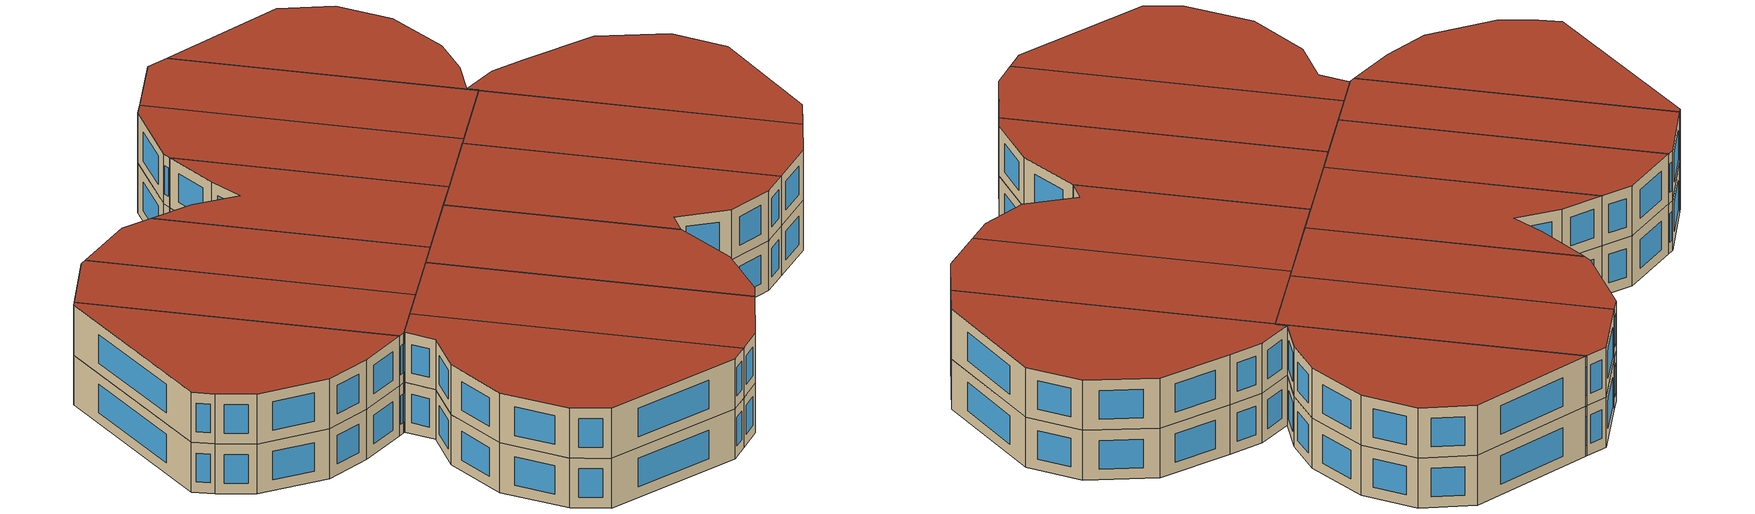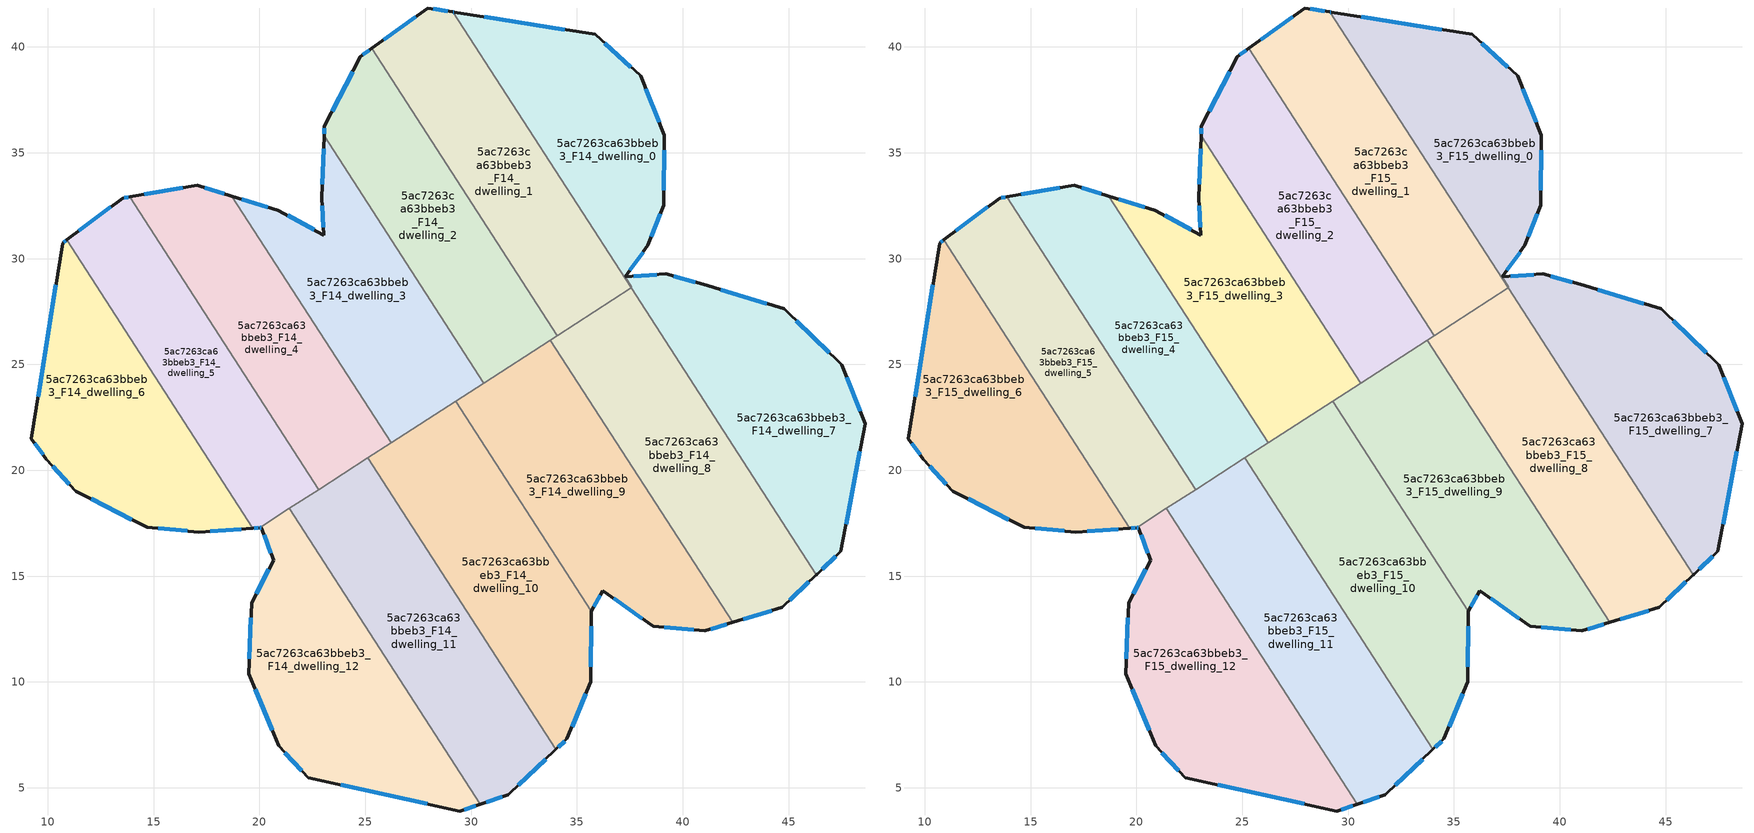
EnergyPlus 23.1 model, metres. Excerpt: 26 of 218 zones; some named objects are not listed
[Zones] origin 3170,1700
5ac7263ca63bbeb3_F14_dwelling_0
 floor to 5ac7263ca63bbeb3_F13_dwelling_0 (EU_floor_Construction): 38.01,38.63 39.13,35.83 39.09,32.52 38.35,30.62 37.27,29.14 37.59,28.64 37.55,28.61 29.14,41.65 29.2,41.64 35.85,40.59 z42
 wall outside (EU_wall_Construction): 37.27,29.14 38.35,30.62 39.09,32.52 39.13,35.83 38.01,38.63 35.85,40.59 29.2,41.64 29.14,41.65 z42:45
 wall to 5ac7263ca63bbeb3_F14_dwelling_1 (EU_wall_Construction): 29.14,41.65 37.55,28.61 z42:45
 wall to 5ac7263ca63bbeb3_F14_dwelling_7 (EU_wall_Construction): 37.55,28.61 37.59,28.64 37.27,29.14 z42:45
 window (EU_Window_Construction): 29.19,41.64 29.15,41.65 / 34.43,40.82 30.63,41.42 / 37.55,39.05 36.32,40.17 / 38.89,36.43 38.25,38.03 / 39.1,33.23 39.12,35.12 / 38.51,31.03 38.94,32.11 / 37.5,29.46 38.12,30.3 z42.64:44.36
5ac7263ca63bbeb3_F14_dwelling_1
 floor to 5ac7263ca63bbeb3_F13_dwelling_1 (EU_floor_Construction): 29.14,41.65 37.55,28.61 34.07,26.36 25.32,39.93 27.95,41.84 z42
 wall outside (EU_wall_Construction): 29.14,41.65 27.95,41.84 25.32,39.93 z42:45
 wall to 5ac7263ca63bbeb3_F14_dwelling_2 (EU_wall_Construction): 25.32,39.93 34.07,26.36 z42:45
 wall to 5ac7263ca63bbeb3_F14_dwelling_8 (EU_wall_Construction): 34.07,26.36 37.55,28.61 z42:45
 window (EU_Window_Construction): 27.39,41.43 25.88,40.34 / 28.88,41.69 28.21,41.8 z42.64:44.36
5ac7263ca63bbeb3_F14_dwelling_10
 floor to 5ac7263ca63bbeb3_F13_dwelling_10 (EU_floor_Construction): 29.27,23.27 35.68,13.34 35.65,10.01 34.53,7.31 34,6.81 25.11,20.58 z42
 wall outside (EU_wall_Construction): 34,6.81 34.53,7.31 35.65,10.01 35.68,13.34 z42:45
 wall to 5ac7263ca63bbeb3_F14_dwelling_9 (EU_wall_Construction): 35.68,13.34 29.27,23.27 z42:45
 wall to 5ac7263ca63bbeb3_F14_dwelling_11 (EU_wall_Construction): 25.11,20.58 34,6.81 z42:45
 wall to 5ac7263ca63bbeb3_F14_dwelling_3 (EU_wall_Construction): 29.27,23.27 26.22,21.3 z42:45
 wall to 5ac7263ca63bbeb3_F14_dwelling_4 (EU_wall_Construction): 26.22,21.3 25.11,20.58 z42:45
 window (EU_Window_Construction): 35.65,10.73 35.67,12.63 / 34.77,7.89 35.41,9.43 / 34.12,6.92 34.41,7.2 z42.64:44.36
5ac7263ca63bbeb3_F14_dwelling_11
 floor to 5ac7263ca63bbeb3_F13_dwelling_11 (EU_floor_Construction): 25.11,20.58 34,6.81 31.76,4.67 30.43,4.23 21.42,18.2 z42
 wall outside (EU_wall_Construction): 30.43,4.23 31.76,4.67 34,6.81 z42:45
 wall to 5ac7263ca63bbeb3_F14_dwelling_12 (EU_wall_Construction): 21.42,18.2 30.43,4.23 z42:45
 wall to 5ac7263ca63bbeb3_F14_dwelling_4 (EU_wall_Construction): 25.11,20.58 22.79,19.09 z42:45
 wall to 5ac7263ca63bbeb3_F14_dwelling_5 (EU_wall_Construction): 22.79,19.09 21.42,18.2 z42:45
 window (EU_Window_Construction): 32.24,5.13 33.52,6.35 / 30.72,4.32 31.47,4.58 z42.64:44.36
5ac7263ca63bbeb3_F14_dwelling_12
 floor to 5ac7263ca63bbeb3_F13_dwelling_12 (EU_floor_Construction): 21.42,18.2 30.43,4.23 29.47,3.9 22.3,5.48 20.9,6.99 19.49,10.38 19.62,13.74 20.66,15.76 20.09,17.29 20,17.29 z42
 wall outside (EU_wall_Construction): 20,17.29 20.09,17.29 20.66,15.76 19.62,13.74 19.49,10.38 20.9,6.99 22.3,5.48 29.47,3.9 30.43,4.23 z42:45
 wall to 5ac7263ca63bbeb3_F14_dwelling_5 (EU_wall_Construction): 21.42,18.2 20,17.29 z42:45
 window (EU_Window_Construction): 19.79,9.65 20.6,7.71 / 19.6,13.02 19.52,11.1 / 20.44,15.33 19.85,14.17 / 20.22,16.96 20.54,16.09 / 20.02,17.29 20.07,17.29 / 29.68,3.97 30.23,4.16 / 23.84,5.14 27.93,4.24 / 21.2,6.66 22,5.8 z42.64:44.36
5ac7263ca63bbeb3_F14_dwelling_2
 floor to 5ac7263ca63bbeb3_F13_dwelling_2 (EU_floor_Construction): 25.32,39.93 34.07,26.36 30.6,24.12 23.05,35.81 23.07,36.25 24.77,39.54 z42
 wall outside (EU_wall_Construction): 25.32,39.93 24.77,39.54 23.07,36.25 23.05,35.81 z42:45
 wall to 5ac7263ca63bbeb3_F14_dwelling_3 (EU_wall_Construction): 23.05,35.81 30.6,24.12 z42:45
 wall to 5ac7263ca63bbeb3_F14_dwelling_9 (EU_wall_Construction): 30.6,24.12 33.74,26.15 z42:45
 wall to 5ac7263ca63bbeb3_F14_dwelling_8 (EU_wall_Construction): 33.74,26.15 34.07,26.36 z42:45
 window (EU_Window_Construction): 24.4,38.83 23.43,36.95 / 25.2,39.85 24.88,39.62 / 23.07,36.15 23.06,35.91 z42.64:44.36
5ac7263ca63bbeb3_F14_dwelling_3
 floor to 5ac7263ca63bbeb3_F13_dwelling_3 (EU_floor_Construction): 23.05,35.81 30.6,24.12 26.22,21.3 18.69,32.96 20.86,32.29 23.05,31.1 22.94,32.88 z42
 wall outside (EU_wall_Construction): 23.05,35.81 22.94,32.88 23.05,31.1 20.86,32.29 18.69,32.96 z42:45
 wall to 5ac7263ca63bbeb3_F14_dwelling_4 (EU_wall_Construction): 18.69,32.96 26.22,21.3 z42:45
 wall to 5ac7263ca63bbeb3_F14_dwelling_9 (EU_wall_Construction): 29.27,23.27 30.6,24.12 z42:45
 window (EU_Window_Construction): 20.4,32.44 19.16,32.82 / 22.58,31.35 21.33,32.04 / 22.96,32.5 23.02,31.48 / 23.03,35.19 22.96,33.51 z42.64:44.36
5ac7263ca63bbeb3_F14_dwelling_4
 floor to 5ac7263ca63bbeb3_F13_dwelling_4 (EU_floor_Construction): 18.69,32.96 26.22,21.3 22.79,19.09 13.87,32.92 17.06,33.46 z42
 wall outside (EU_wall_Construction): 18.69,32.96 17.06,33.46 13.87,32.92 z42:45
 wall to 5ac7263ca63bbeb3_F14_dwelling_5 (EU_wall_Construction): 13.87,32.92 22.79,19.09 z42:45
 window (EU_Window_Construction): 16.37,33.34 14.55,33.03 / 18.34,33.06 17.41,33.35 z42.64:44.36
5ac7263ca63bbeb3_F14_dwelling_5
 floor to 5ac7263ca63bbeb3_F13_dwelling_5 (EU_floor_Construction): 13.87,32.92 22.79,19.09 20,17.29 19.69,17.26 10.9,30.89 13.54,32.86 z42
 wall outside (EU_wall_Construction): 19.69,17.26 20,17.29 / 13.87,32.92 13.54,32.86 10.9,30.89 z42:45
 wall to 5ac7263ca63bbeb3_F14_dwelling_6 (EU_wall_Construction): 10.9,30.89 19.69,17.26 z42:45
 window (EU_Window_Construction): 19.76,17.27 19.94,17.28 / 12.97,32.44 11.47,31.31 / 13.8,32.91 13.61,32.87 z42.64:44.36
5ac7263ca63bbeb3_F14_dwelling_6
 floor to 5ac7263ca63bbeb3_F13_dwelling_6 (EU_floor_Construction): 10.9,30.89 19.69,17.26 17.12,17.08 14.69,17.31 11.32,19.01 9.93,20.52 9.22,21.49 10.7,30.74 z42
 wall outside (EU_wall_Construction): 10.9,30.89 10.7,30.74 9.22,21.49 9.93,20.52 11.32,19.01 14.69,17.31 17.12,17.08 19.69,17.26 z42:45
 window (EU_Window_Construction): 9.37,21.28 9.78,20.72 / 10.38,28.75 9.54,23.47 / 10.86,30.85 10.74,30.77 / 17.67,17.12 19.14,17.23 / 15.21,17.26 16.6,17.13 / 12.04,18.65 13.97,17.67 / 10.23,20.19 11.02,19.33 z42.64:44.36
5ac7263ca63bbeb3_F14_dwelling_7
 floor to 5ac7263ca63bbeb3_F13_dwelling_7 (EU_floor_Construction): 44.78,27.63 47.5,24.98 48.61,22.19 47.47,16.17 46.34,15.09 46.3,15.06 37.55,28.61 37.59,28.64 37.27,29.14 39.19,29.28 40.97,28.79 z42
 wall outside (EU_wall_Construction): 46.3,15.06 46.34,15.09 47.47,16.17 48.61,22.19 47.5,24.98 44.78,27.63 40.97,28.79 39.19,29.28 37.27,29.14 z42:45
 wall to 5ac7263ca63bbeb3_F14_dwelling_8 (EU_wall_Construction): 37.55,28.61 46.3,15.06 z42:45
 window (EU_Window_Construction): 38.78,29.25 37.68,29.17 / 40.59,28.89 39.57,29.17 / 43.97,27.88 41.79,28.54 / 46.92,25.55 45.37,27.06 / 48.38,22.79 47.74,24.39 / 47.71,17.46 48.37,20.9 / 46.58,15.32 47.23,15.94 z42.64:44.36
5ac7263ca63bbeb3_F14_dwelling_8
 floor to 5ac7263ca63bbeb3_F13_dwelling_8 (EU_floor_Construction): 37.55,28.61 46.3,15.06 44.7,13.52 42.35,12.81 33.74,26.15 z42
 wall outside (EU_wall_Construction): 42.35,12.81 44.7,13.52 46.3,15.06 z42:45
 wall to 5ac7263ca63bbeb3_F14_dwelling_9 (EU_wall_Construction): 33.74,26.15 42.35,12.81 z42:45
 window (EU_Window_Construction): 45.04,13.85 45.96,14.73 / 42.85,12.96 44.19,13.37 z42.64:44.36
5ac7263ca63bbeb3_F14_dwelling_9
 floor to 5ac7263ca63bbeb3_F13_dwelling_9 (EU_floor_Construction): 33.74,26.15 42.35,12.81 41.04,12.42 38.6,12.64 36.22,14.3 35.68,13.34 29.27,23.27 z42
 wall outside (EU_wall_Construction): 35.68,13.34 36.22,14.3 38.6,12.64 41.04,12.42 42.35,12.81 z42:45
 window (EU_Window_Construction): 39.12,12.59 40.52,12.46 / 36.73,13.95 38.09,13 / 35.8,13.55 36.11,14.1 / 41.32,12.5 42.07,12.73 z42.64:44.36
5ac7263ca63bbeb3_F15_dwelling_0
 floor to 5ac7263ca63bbeb3_F14_dwelling_0 (EU_floor_Construction): 38.01,38.63 39.13,35.83 39.09,32.52 38.35,30.62 37.27,29.14 37.59,28.64 37.55,28.61 29.14,41.65 29.2,41.64 35.85,40.59 z45
 wall outside (EU_wall_Construction): 37.27,29.14 38.35,30.62 39.09,32.52 39.13,35.83 38.01,38.63 35.85,40.59 29.2,41.64 29.14,41.65 z45:48
 wall to 5ac7263ca63bbeb3_F15_dwelling_1 (EU_wall_Construction): 29.14,41.65 37.55,28.61 z45:48
 wall to 5ac7263ca63bbeb3_F15_dwelling_7 (EU_wall_Construction): 37.55,28.61 37.59,28.64 37.27,29.14 z45:48
 window (EU_Window_Construction): 29.19,41.64 29.15,41.65 / 34.43,40.82 30.63,41.42 / 37.55,39.05 36.32,40.17 / 38.89,36.43 38.25,38.03 / 39.1,33.23 39.12,35.12 / 38.51,31.03 38.94,32.11 / 37.5,29.46 38.12,30.3 z45.64:47.36
 roof outside (EU_roof_Construction): 37.59,28.64 37.27,29.14 38.35,30.62 39.09,32.52 39.13,35.83 38.01,38.63 35.85,40.59 29.2,41.64 29.14,41.65 37.55,28.61 z48
5ac7263ca63bbeb3_F15_dwelling_1
 floor to 5ac7263ca63bbeb3_F14_dwelling_1 (EU_floor_Construction): 29.14,41.65 37.55,28.61 34.07,26.36 25.32,39.93 27.95,41.84 z45
 wall outside (EU_wall_Construction): 29.14,41.65 27.95,41.84 25.32,39.93 z45:48
 wall to 5ac7263ca63bbeb3_F15_dwelling_2 (EU_wall_Construction): 25.32,39.93 34.07,26.36 z45:48
 wall to 5ac7263ca63bbeb3_F15_dwelling_8 (EU_wall_Construction): 34.07,26.36 37.55,28.61 z45:48
 window (EU_Window_Construction): 27.39,41.43 25.88,40.34 / 28.88,41.69 28.21,41.8 z45.64:47.36
 roof outside (EU_roof_Construction): 37.55,28.61 29.14,41.65 27.95,41.84 25.32,39.93 34.07,26.36 z48
5ac7263ca63bbeb3_F15_dwelling_10
 floor to 5ac7263ca63bbeb3_F14_dwelling_10 (EU_floor_Construction): 29.27,23.27 35.68,13.34 35.65,10.01 34.53,7.31 34,6.81 25.11,20.58 z45
 wall outside (EU_wall_Construction): 34,6.81 34.53,7.31 35.65,10.01 35.68,13.34 z45:48
 wall to 5ac7263ca63bbeb3_F15_dwelling_9 (EU_wall_Construction): 35.68,13.34 29.27,23.27 z45:48
 wall to 5ac7263ca63bbeb3_F15_dwelling_11 (EU_wall_Construction): 25.11,20.58 34,6.81 z45:48
 wall to 5ac7263ca63bbeb3_F15_dwelling_3 (EU_wall_Construction): 29.27,23.27 26.22,21.3 z45:48
 wall to 5ac7263ca63bbeb3_F15_dwelling_4 (EU_wall_Construction): 26.22,21.3 25.11,20.58 z45:48
 window (EU_Window_Construction): 35.65,10.73 35.67,12.63 / 34.77,7.89 35.41,9.43 / 34.12,6.92 34.41,7.2 z45.64:47.36
 roof outside (EU_roof_Construction): 34.53,7.31 35.65,10.01 35.68,13.34 29.27,23.27 25.11,20.58 34,6.81 z48
5ac7263ca63bbeb3_F15_dwelling_11
 floor to 5ac7263ca63bbeb3_F14_dwelling_11 (EU_floor_Construction): 25.11,20.58 34,6.81 31.76,4.67 30.43,4.23 21.42,18.2 z45
 wall outside (EU_wall_Construction): 30.43,4.23 31.76,4.67 34,6.81 z45:48
 wall to 5ac7263ca63bbeb3_F15_dwelling_12 (EU_wall_Construction): 21.42,18.2 30.43,4.23 z45:48
 wall to 5ac7263ca63bbeb3_F15_dwelling_4 (EU_wall_Construction): 25.11,20.58 22.79,19.09 z45:48
 wall to 5ac7263ca63bbeb3_F15_dwelling_5 (EU_wall_Construction): 22.79,19.09 21.42,18.2 z45:48
 window (EU_Window_Construction): 32.24,5.13 33.52,6.35 / 30.72,4.32 31.47,4.58 z45.64:47.36
 roof outside (EU_roof_Construction): 31.76,4.67 34,6.81 25.11,20.58 21.42,18.2 30.43,4.23 z48
5ac7263ca63bbeb3_F15_dwelling_12
 floor to 5ac7263ca63bbeb3_F14_dwelling_12 (EU_floor_Construction): 21.42,18.2 30.43,4.23 29.47,3.9 22.3,5.48 20.9,6.99 19.49,10.38 19.62,13.74 20.66,15.76 20.09,17.29 20,17.29 z45
 wall outside (EU_wall_Construction): 20,17.29 20.09,17.29 20.66,15.76 19.62,13.74 19.49,10.38 20.9,6.99 22.3,5.48 29.47,3.9 30.43,4.23 z45:48
 wall to 5ac7263ca63bbeb3_F15_dwelling_5 (EU_wall_Construction): 21.42,18.2 20,17.29 z45:48
 window (EU_Window_Construction): 19.79,9.65 20.6,7.71 / 19.6,13.02 19.52,11.1 / 20.44,15.33 19.85,14.17 / 20.22,16.96 20.54,16.09 / 20.02,17.29 20.07,17.29 / 29.68,3.97 30.23,4.16 / 23.84,5.14 27.93,4.24 / 21.2,6.66 22,5.8 z45.64:47.36
 roof outside (EU_roof_Construction): 30.43,4.23 21.42,18.2 20,17.29 20.09,17.29 20.66,15.76 19.62,13.74 19.49,10.38 20.9,6.99 22.3,5.48 29.47,3.9 z48
5ac7263ca63bbeb3_F15_dwelling_2
 floor to 5ac7263ca63bbeb3_F14_dwelling_2 (EU_floor_Construction): 25.32,39.93 34.07,26.36 30.6,24.12 23.05,35.81 23.07,36.25 24.77,39.54 z45
 wall outside (EU_wall_Construction): 25.32,39.93 24.77,39.54 23.07,36.25 23.05,35.81 z45:48
 wall to 5ac7263ca63bbeb3_F15_dwelling_3 (EU_wall_Construction): 23.05,35.81 30.6,24.12 z45:48
 wall to 5ac7263ca63bbeb3_F15_dwelling_9 (EU_wall_Construction): 30.6,24.12 33.74,26.15 z45:48
 wall to 5ac7263ca63bbeb3_F15_dwelling_8 (EU_wall_Construction): 33.74,26.15 34.07,26.36 z45:48
 window (EU_Window_Construction): 24.4,38.83 23.43,36.95 / 25.2,39.85 24.88,39.62 / 23.07,36.15 23.06,35.91 z45.64:47.36
 roof outside (EU_roof_Construction): 34.07,26.36 25.32,39.93 24.77,39.54 23.07,36.25 23.05,35.81 30.6,24.12 z48
5ac7263ca63bbeb3_F15_dwelling_3
 floor to 5ac7263ca63bbeb3_F14_dwelling_3 (EU_floor_Construction): 23.05,35.81 30.6,24.12 26.22,21.3 18.69,32.96 20.86,32.29 23.05,31.1 22.94,32.88 z45
 wall outside (EU_wall_Construction): 23.05,35.81 22.94,32.88 23.05,31.1 20.86,32.29 18.69,32.96 z45:48
 wall to 5ac7263ca63bbeb3_F15_dwelling_4 (EU_wall_Construction): 18.69,32.96 26.22,21.3 z45:48
 wall to 5ac7263ca63bbeb3_F15_dwelling_9 (EU_wall_Construction): 29.27,23.27 30.6,24.12 z45:48
 window (EU_Window_Construction): 20.4,32.44 19.16,32.82 / 22.58,31.35 21.33,32.04 / 22.96,32.5 23.02,31.48 / 23.03,35.19 22.96,33.51 z45.64:47.36
 roof outside (EU_roof_Construction): 30.6,24.12 23.05,35.81 22.94,32.88 23.05,31.1 20.86,32.29 18.69,32.96 26.22,21.3 z48
5ac7263ca63bbeb3_F15_dwelling_4
 floor to 5ac7263ca63bbeb3_F14_dwelling_4 (EU_floor_Construction): 18.69,32.96 26.22,21.3 22.79,19.09 13.87,32.92 17.06,33.46 z45
 wall outside (EU_wall_Construction): 18.69,32.96 17.06,33.46 13.87,32.92 z45:48
 wall to 5ac7263ca63bbeb3_F15_dwelling_5 (EU_wall_Construction): 13.87,32.92 22.79,19.09 z45:48
 window (EU_Window_Construction): 16.37,33.34 14.55,33.03 / 18.34,33.06 17.41,33.35 z45.64:47.36
 roof outside (EU_roof_Construction): 26.22,21.3 18.69,32.96 17.06,33.46 13.87,32.92 22.79,19.09 z48
5ac7263ca63bbeb3_F15_dwelling_5
 floor to 5ac7263ca63bbeb3_F14_dwelling_5 (EU_floor_Construction): 13.87,32.92 22.79,19.09 20,17.29 19.69,17.26 10.9,30.89 13.54,32.86 z45
 wall outside (EU_wall_Construction): 19.69,17.26 20,17.29 / 13.87,32.92 13.54,32.86 10.9,30.89 z45:48
 wall to 5ac7263ca63bbeb3_F15_dwelling_6 (EU_wall_Construction): 10.9,30.89 19.69,17.26 z45:48
 window (EU_Window_Construction): 19.76,17.27 19.94,17.28 / 12.97,32.44 11.47,31.31 / 13.8,32.91 13.61,32.87 z45.64:47.36
 roof outside (EU_roof_Construction): 22.79,19.09 13.87,32.92 13.54,32.86 10.9,30.89 19.69,17.26 20,17.29 z48
5ac7263ca63bbeb3_F15_dwelling_6
 floor to 5ac7263ca63bbeb3_F14_dwelling_6 (EU_floor_Construction): 10.9,30.89 19.69,17.26 17.12,17.08 14.69,17.31 11.32,19.01 9.93,20.52 9.22,21.49 10.7,30.74 z45
 wall outside (EU_wall_Construction): 10.9,30.89 10.7,30.74 9.22,21.49 9.93,20.52 11.32,19.01 14.69,17.31 17.12,17.08 19.69,17.26 z45:48
 window (EU_Window_Construction): 9.37,21.28 9.78,20.72 / 10.38,28.75 9.54,23.47 / 10.86,30.85 10.74,30.77 / 17.67,17.12 19.14,17.23 / 15.21,17.26 16.6,17.13 / 12.04,18.65 13.97,17.67 / 10.23,20.19 11.02,19.33 z45.64:47.36
 roof outside (EU_roof_Construction): 19.69,17.26 10.9,30.89 10.7,30.74 9.22,21.49 9.93,20.52 11.32,19.01 14.69,17.31 17.12,17.08 z48
5ac7263ca63bbeb3_F15_dwelling_7
 floor to 5ac7263ca63bbeb3_F14_dwelling_7 (EU_floor_Construction): 44.78,27.63 47.5,24.98 48.61,22.19 47.47,16.17 46.34,15.09 46.3,15.06 37.55,28.61 37.59,28.64 37.27,29.14 39.19,29.28 40.97,28.79 z45
 wall outside (EU_wall_Construction): 46.3,15.06 46.34,15.09 47.47,16.17 48.61,22.19 47.5,24.98 44.78,27.63 40.97,28.79 39.19,29.28 37.27,29.14 z45:48
 wall to 5ac7263ca63bbeb3_F15_dwelling_8 (EU_wall_Construction): 37.55,28.61 46.3,15.06 z45:48
 window (EU_Window_Construction): 38.78,29.25 37.68,29.17 / 40.59,28.89 39.57,29.17 / 43.97,27.88 41.79,28.54 / 46.92,25.55 45.37,27.06 / 48.38,22.79 47.74,24.39 / 47.71,17.46 48.37,20.9 / 46.58,15.32 47.23,15.94 z45.64:47.36
 roof outside (EU_roof_Construction): 47.47,16.17 48.61,22.19 47.5,24.98 44.78,27.63 40.97,28.79 39.19,29.28 37.27,29.14 37.59,28.64 37.55,28.61 46.3,15.06 46.34,15.09 z48
5ac7263ca63bbeb3_F15_dwelling_8
 floor to 5ac7263ca63bbeb3_F14_dwelling_8 (EU_floor_Construction): 37.55,28.61 46.3,15.06 44.7,13.52 42.35,12.81 33.74,26.15 z45
 wall outside (EU_wall_Construction): 42.35,12.81 44.7,13.52 46.3,15.06 z45:48
 wall to 5ac7263ca63bbeb3_F15_dwelling_9 (EU_wall_Construction): 33.74,26.15 42.35,12.81 z45:48
 window (EU_Window_Construction): 45.04,13.85 45.96,14.73 / 42.85,12.96 44.19,13.37 z45.64:47.36
 roof outside (EU_roof_Construction): 44.7,13.52 46.3,15.06 37.55,28.61 33.74,26.15 42.35,12.81 z48
5ac7263ca63bbeb3_F15_dwelling_9
 floor to 5ac7263ca63bbeb3_F14_dwelling_9 (EU_floor_Construction): 33.74,26.15 42.35,12.81 41.04,12.42 38.6,12.64 36.22,14.3 35.68,13.34 29.27,23.27 z45
 wall outside (EU_wall_Construction): 35.68,13.34 36.22,14.3 38.6,12.64 41.04,12.42 42.35,12.81 z45:48
 window (EU_Window_Construction): 39.12,12.59 40.52,12.46 / 36.73,13.95 38.09,13 / 35.8,13.55 36.11,14.1 / 41.32,12.5 42.07,12.73 z45.64:47.36
 roof outside (EU_roof_Construction): 42.35,12.81 33.74,26.15 29.27,23.27 35.68,13.34 36.22,14.3 38.6,12.64 41.04,12.42 z48
[Building]
EU S2 Campaign: North Axis=0; Terrain=City; Solar Distribution=FullExterior
[Site:Location]
Yerevan-Zvartnots.Intl.AP: Latitude=40.15; Longitude=44.383; Time Zone=4; Elevation=854
[SizingPeriod:WeatherFileDays]
AnnualSizingPeriod: Begin Month=1; Begin Day of Month=1; End Month=12; End Day of Month=31; Day of Week for Start Day=Monday; Use Weather File Daylight Saving Period=No; Use Weather File Rain and Snow Indicators=No
[MATERIAL]
EU_InternalMass_Material: Roughness=MediumRough; Thickness=0.1; Conductivity=1; Density=1800; Specific Heat=900; Thermal Absorptance=0.9; Solar Absorptance=0.7; Visible Absorptance=0.7
[MATERIAL:NOMASS] Roughness=MediumRough; Thermal Absorptance=0.9; Solar Absorptance=0.7; Visible Absorptance=0.7
Name | Thermal Resistance
EU_wall_NoMass | 1.05043
EU_roof_NoMass | 1.45357
EU_floor_NoMass | 0.478065
[WINDOWMATERIAL:SIMPLEGLAZINGSYSTEM]
EU_Window_SimpleGlazing: UFactor=2.5566; Solar Heat Gain Coefficient=0.75; Visible Transmittance=0.75
[CONSTRUCTION]
EU_wall_Construction: EU_wall_NoMass
EU_roof_Construction: EU_roof_NoMass
EU_floor_Construction: EU_floor_NoMass
EU_Window_Construction: EU_Window_SimpleGlazing
EU_InternalMass_Construction: EU_InternalMass_Material
[ZONE] Type=1; Multiplier=1; Ceiling Height=autocalculate; Floor Area=autocalculate; Part of Total Floor Area=Yes
Name | Volume
5ac7263ca63bbeb3_F14_dwelling_0; 5ac7263ca63bbeb3_F15_dwelling_0 | 176.473
5ac7263ca63bbeb3_F14_dwelling_1; 5ac7263ca63bbeb3_F15_dwelling_1 | 200.988
5ac7263ca63bbeb3_F14_dwelling_10; 5ac7263ca63bbeb3_F15_dwelling_10 | 218.811
5ac7263ca63bbeb3_F14_dwelling_11; 5ac7263ca63bbeb3_F15_dwelling_11 | 220.747
5ac7263ca63bbeb3_F14_dwelling_12; 5ac7263ca63bbeb3_F15_dwelling_12 | 220.742
5ac7263ca63bbeb3_F14_dwelling_2; 5ac7263ca63bbeb3_F15_dwelling_2 | 189.417
5ac7263ca63bbeb3_F14_dwelling_3; 5ac7263ca63bbeb3_F15_dwelling_3 | 189.043
5ac7263ca63bbeb3_F14_dwelling_4; 5ac7263ca63bbeb3_F15_dwelling_4 | 189.212
5ac7263ca63bbeb3_F14_dwelling_5; 5ac7263ca63bbeb3_F15_dwelling_5 | 177.656
5ac7263ca63bbeb3_F14_dwelling_6; 5ac7263ca63bbeb3_F15_dwelling_6 | 200.785
5ac7263ca63bbeb3_F14_dwelling_7; 5ac7263ca63bbeb3_F15_dwelling_7 | 221.004
5ac7263ca63bbeb3_F14_dwelling_8; 5ac7263ca63bbeb3_F15_dwelling_8 | 221.456
5ac7263ca63bbeb3_F14_dwelling_9; 5ac7263ca63bbeb3_F15_dwelling_9 | 222.734
[INTERNALMASS] Construction=EU_InternalMass_Construction
Name | Zone or ZoneList | Surface Area
5ac7263ca63bbeb3_F14_dwelling_0_EU_InternalMass | 5ac7263ca63bbeb3_F14_dwelling_0 | 58.8225
5ac7263ca63bbeb3_F14_dwelling_1_EU_InternalMass | 5ac7263ca63bbeb3_F14_dwelling_1 | 66.9984
5ac7263ca63bbeb3_F14_dwelling_2_EU_InternalMass | 5ac7263ca63bbeb3_F14_dwelling_2 | 63.1412
5ac7263ca63bbeb3_F14_dwelling_3_EU_InternalMass | 5ac7263ca63bbeb3_F14_dwelling_3 | 63.0129
5ac7263ca63bbeb3_F14_dwelling_4_EU_InternalMass | 5ac7263ca63bbeb3_F14_dwelling_4 | 63.0705
5ac7263ca63bbeb3_F14_dwelling_5_EU_InternalMass | 5ac7263ca63bbeb3_F14_dwelling_5 | 59.2187
5ac7263ca63bbeb3_F14_dwelling_6_EU_InternalMass | 5ac7263ca63bbeb3_F14_dwelling_6 | 66.9283
5ac7263ca63bbeb3_F14_dwelling_7_EU_InternalMass | 5ac7263ca63bbeb3_F14_dwelling_7 | 73.6682
5ac7263ca63bbeb3_F14_dwelling_8_EU_InternalMass | 5ac7263ca63bbeb3_F14_dwelling_8 | 73.8186
5ac7263ca63bbeb3_F14_dwelling_9_EU_InternalMass | 5ac7263ca63bbeb3_F14_dwelling_9 | 74.2447
5ac7263ca63bbeb3_F14_dwelling_10_EU_InternalMass | 5ac7263ca63bbeb3_F14_dwelling_10 | 72.9371
5ac7263ca63bbeb3_F14_dwelling_11_EU_InternalMass | 5ac7263ca63bbeb3_F14_dwelling_11 | 73.5824
5ac7263ca63bbeb3_F14_dwelling_12_EU_InternalMass | 5ac7263ca63bbeb3_F14_dwelling_12 | 73.5806
5ac7263ca63bbeb3_F15_dwelling_0_EU_InternalMass | 5ac7263ca63bbeb3_F15_dwelling_0 | 58.8225
5ac7263ca63bbeb3_F15_dwelling_1_EU_InternalMass | 5ac7263ca63bbeb3_F15_dwelling_1 | 66.9984
5ac7263ca63bbeb3_F15_dwelling_2_EU_InternalMass | 5ac7263ca63bbeb3_F15_dwelling_2 | 63.1412
5ac7263ca63bbeb3_F15_dwelling_3_EU_InternalMass | 5ac7263ca63bbeb3_F15_dwelling_3 | 63.0129
5ac7263ca63bbeb3_F15_dwelling_4_EU_InternalMass | 5ac7263ca63bbeb3_F15_dwelling_4 | 63.0705
5ac7263ca63bbeb3_F15_dwelling_5_EU_InternalMass | 5ac7263ca63bbeb3_F15_dwelling_5 | 59.2187
5ac7263ca63bbeb3_F15_dwelling_6_EU_InternalMass | 5ac7263ca63bbeb3_F15_dwelling_6 | 66.9283
5ac7263ca63bbeb3_F15_dwelling_7_EU_InternalMass | 5ac7263ca63bbeb3_F15_dwelling_7 | 73.6682
5ac7263ca63bbeb3_F15_dwelling_8_EU_InternalMass | 5ac7263ca63bbeb3_F15_dwelling_8 | 73.8186
5ac7263ca63bbeb3_F15_dwelling_9_EU_InternalMass | 5ac7263ca63bbeb3_F15_dwelling_9 | 74.2447
5ac7263ca63bbeb3_F15_dwelling_10_EU_InternalMass | 5ac7263ca63bbeb3_F15_dwelling_10 | 72.9371
5ac7263ca63bbeb3_F15_dwelling_11_EU_InternalMass | 5ac7263ca63bbeb3_F15_dwelling_11 | 73.5824
5ac7263ca63bbeb3_F15_dwelling_12_EU_InternalMass | 5ac7263ca63bbeb3_F15_dwelling_12 | 73.5806
[OTHEREQUIPMENT] Fuel Type=Electricity; Design Level Calculation Method=Watts/Area; Power per Zone Floor Area=1; Fraction Latent=0; Fraction Radiant=0; Fraction Lost=0; Carbon Dioxide Generation Rate=0; EndUse Subcategory=EU_Step8_InternalGains
Name | Zone or ZoneList or Space or SpaceList | Schedule
EU_Step8_InternalGain_5ac7263ca63bbeb3_F14_dwelling_0_f000 | 5ac7263ca63bbeb3_F14_dwelling_0 | EU_Step8_GainSchedule_5ac7263ca63bbeb3_F14_dwelling_0_f000
EU_Step8_InternalGain_5ac7263ca63bbeb3_F14_dwelling_1_f000 | 5ac7263ca63bbeb3_F14_dwelling_1 | EU_Step8_GainSchedule_5ac7263ca63bbeb3_F14_dwelling_1_f000
EU_Step8_InternalGain_5ac7263ca63bbeb3_F14_dwelling_2_f000 | 5ac7263ca63bbeb3_F14_dwelling_2 | EU_Step8_GainSchedule_5ac7263ca63bbeb3_F14_dwelling_2_f000
EU_Step8_InternalGain_5ac7263ca63bbeb3_F14_dwelling_3_f000 | 5ac7263ca63bbeb3_F14_dwelling_3 | EU_Step8_GainSchedule_5ac7263ca63bbeb3_F14_dwelling_3_f000
EU_Step8_InternalGain_5ac7263ca63bbeb3_F14_dwelling_4_f000 | 5ac7263ca63bbeb3_F14_dwelling_4 | EU_Step8_GainSchedule_5ac7263ca63bbeb3_F14_dwelling_4_f000
EU_Step8_InternalGain_5ac7263ca63bbeb3_F14_dwelling_5_f000 | 5ac7263ca63bbeb3_F14_dwelling_5 | EU_Step8_GainSchedule_5ac7263ca63bbeb3_F14_dwelling_5_f000
EU_Step8_InternalGain_5ac7263ca63bbeb3_F14_dwelling_6_f000 | 5ac7263ca63bbeb3_F14_dwelling_6 | EU_Step8_GainSchedule_5ac7263ca63bbeb3_F14_dwelling_6_f000
EU_Step8_InternalGain_5ac7263ca63bbeb3_F14_dwelling_7_f000 | 5ac7263ca63bbeb3_F14_dwelling_7 | EU_Step8_GainSchedule_5ac7263ca63bbeb3_F14_dwelling_7_f000
EU_Step8_InternalGain_5ac7263ca63bbeb3_F14_dwelling_8_f000 | 5ac7263ca63bbeb3_F14_dwelling_8 | EU_Step8_GainSchedule_5ac7263ca63bbeb3_F14_dwelling_8_f000
EU_Step8_InternalGain_5ac7263ca63bbeb3_F14_dwelling_9_f000 | 5ac7263ca63bbeb3_F14_dwelling_9 | EU_Step8_GainSchedule_5ac7263ca63bbeb3_F14_dwelling_9_f000
EU_Step8_InternalGain_5ac7263ca63bbeb3_F14_dwelling_10_f000 | 5ac7263ca63bbeb3_F14_dwelling_10 | EU_Step8_GainSchedule_5ac7263ca63bbeb3_F14_dwelling_10_f000
EU_Step8_InternalGain_5ac7263ca63bbeb3_F14_dwelling_11_f000 | 5ac7263ca63bbeb3_F14_dwelling_11 | EU_Step8_GainSchedule_5ac7263ca63bbeb3_F14_dwelling_11_f000
EU_Step8_InternalGain_5ac7263ca63bbeb3_F14_dwelling_12_f000 | 5ac7263ca63bbeb3_F14_dwelling_12 | EU_Step8_GainSchedule_5ac7263ca63bbeb3_F14_dwelling_12_f000
EU_Step8_InternalGain_5ac7263ca63bbeb3_F15_dwelling_0_f000 | 5ac7263ca63bbeb3_F15_dwelling_0 | EU_Step8_GainSchedule_5ac7263ca63bbeb3_F15_dwelling_0_f000
EU_Step8_InternalGain_5ac7263ca63bbeb3_F15_dwelling_1_f000 | 5ac7263ca63bbeb3_F15_dwelling_1 | EU_Step8_GainSchedule_5ac7263ca63bbeb3_F15_dwelling_1_f000
EU_Step8_InternalGain_5ac7263ca63bbeb3_F15_dwelling_2_f000 | 5ac7263ca63bbeb3_F15_dwelling_2 | EU_Step8_GainSchedule_5ac7263ca63bbeb3_F15_dwelling_2_f000
EU_Step8_InternalGain_5ac7263ca63bbeb3_F15_dwelling_3_f000 | 5ac7263ca63bbeb3_F15_dwelling_3 | EU_Step8_GainSchedule_5ac7263ca63bbeb3_F15_dwelling_3_f000
EU_Step8_InternalGain_5ac7263ca63bbeb3_F15_dwelling_4_f000 | 5ac7263ca63bbeb3_F15_dwelling_4 | EU_Step8_GainSchedule_5ac7263ca63bbeb3_F15_dwelling_4_f000
EU_Step8_InternalGain_5ac7263ca63bbeb3_F15_dwelling_5_f000 | 5ac7263ca63bbeb3_F15_dwelling_5 | EU_Step8_GainSchedule_5ac7263ca63bbeb3_F15_dwelling_5_f000
EU_Step8_InternalGain_5ac7263ca63bbeb3_F15_dwelling_6_f000 | 5ac7263ca63bbeb3_F15_dwelling_6 | EU_Step8_GainSchedule_5ac7263ca63bbeb3_F15_dwelling_6_f000
EU_Step8_InternalGain_5ac7263ca63bbeb3_F15_dwelling_7_f000 | 5ac7263ca63bbeb3_F15_dwelling_7 | EU_Step8_GainSchedule_5ac7263ca63bbeb3_F15_dwelling_7_f000
EU_Step8_InternalGain_5ac7263ca63bbeb3_F15_dwelling_8_f000 | 5ac7263ca63bbeb3_F15_dwelling_8 | EU_Step8_GainSchedule_5ac7263ca63bbeb3_F15_dwelling_8_f000
EU_Step8_InternalGain_5ac7263ca63bbeb3_F15_dwelling_9_f000 | 5ac7263ca63bbeb3_F15_dwelling_9 | EU_Step8_GainSchedule_5ac7263ca63bbeb3_F15_dwelling_9_f000
EU_Step8_InternalGain_5ac7263ca63bbeb3_F15_dwelling_10_f000 | 5ac7263ca63bbeb3_F15_dwelling_10 | EU_Step8_GainSchedule_5ac7263ca63bbeb3_F15_dwelling_10_f000
EU_Step8_InternalGain_5ac7263ca63bbeb3_F15_dwelling_11_f000 | 5ac7263ca63bbeb3_F15_dwelling_11 | EU_Step8_GainSchedule_5ac7263ca63bbeb3_F15_dwelling_11_f000
EU_Step8_InternalGain_5ac7263ca63bbeb3_F15_dwelling_12_f000 | 5ac7263ca63bbeb3_F15_dwelling_12 | EU_Step8_GainSchedule_5ac7263ca63bbeb3_F15_dwelling_12_f000
[ZONEVENTILATION:DESIGNFLOWRATE] Schedule=EU_AlwaysOn; Design Flow Rate Calculation Method=AirChanges/Hour; Air Changes per Hour=0.557805; Ventilation Type=Natural; Fan Pressure Rise=0; Fan Total Efficiency=1; Constant Term Coefficient=1; Temperature Term Coefficient=0; Velocity Term Coefficient=0; Velocity Squared Term Coefficient=0; Minimum Indoor Temperature=-100; Maximum Indoor Temperature=100; Delta Temperature=-100; Minimum Outdoor Temperature=-100; Maximum Outdoor Temperature=100; Maximum Wind Speed=40
Name | Zone or ZoneList or Space or SpaceList
EU_ConstantAir_5ac7263ca63bbeb3_F14_dwelling_0 | 5ac7263ca63bbeb3_F14_dwelling_0
EU_ConstantAir_5ac7263ca63bbeb3_F14_dwelling_1 | 5ac7263ca63bbeb3_F14_dwelling_1
EU_ConstantAir_5ac7263ca63bbeb3_F14_dwelling_2 | 5ac7263ca63bbeb3_F14_dwelling_2
EU_ConstantAir_5ac7263ca63bbeb3_F14_dwelling_3 | 5ac7263ca63bbeb3_F14_dwelling_3
EU_ConstantAir_5ac7263ca63bbeb3_F14_dwelling_4 | 5ac7263ca63bbeb3_F14_dwelling_4
EU_ConstantAir_5ac7263ca63bbeb3_F14_dwelling_5 | 5ac7263ca63bbeb3_F14_dwelling_5
EU_ConstantAir_5ac7263ca63bbeb3_F14_dwelling_6 | 5ac7263ca63bbeb3_F14_dwelling_6
EU_ConstantAir_5ac7263ca63bbeb3_F14_dwelling_7 | 5ac7263ca63bbeb3_F14_dwelling_7
EU_ConstantAir_5ac7263ca63bbeb3_F14_dwelling_8 | 5ac7263ca63bbeb3_F14_dwelling_8
EU_ConstantAir_5ac7263ca63bbeb3_F14_dwelling_9 | 5ac7263ca63bbeb3_F14_dwelling_9
EU_ConstantAir_5ac7263ca63bbeb3_F14_dwelling_10 | 5ac7263ca63bbeb3_F14_dwelling_10
EU_ConstantAir_5ac7263ca63bbeb3_F14_dwelling_11 | 5ac7263ca63bbeb3_F14_dwelling_11
EU_ConstantAir_5ac7263ca63bbeb3_F14_dwelling_12 | 5ac7263ca63bbeb3_F14_dwelling_12
EU_ConstantAir_5ac7263ca63bbeb3_F15_dwelling_0 | 5ac7263ca63bbeb3_F15_dwelling_0
EU_ConstantAir_5ac7263ca63bbeb3_F15_dwelling_1 | 5ac7263ca63bbeb3_F15_dwelling_1
EU_ConstantAir_5ac7263ca63bbeb3_F15_dwelling_2 | 5ac7263ca63bbeb3_F15_dwelling_2
EU_ConstantAir_5ac7263ca63bbeb3_F15_dwelling_3 | 5ac7263ca63bbeb3_F15_dwelling_3
EU_ConstantAir_5ac7263ca63bbeb3_F15_dwelling_4 | 5ac7263ca63bbeb3_F15_dwelling_4
EU_ConstantAir_5ac7263ca63bbeb3_F15_dwelling_5 | 5ac7263ca63bbeb3_F15_dwelling_5
EU_ConstantAir_5ac7263ca63bbeb3_F15_dwelling_6 | 5ac7263ca63bbeb3_F15_dwelling_6
EU_ConstantAir_5ac7263ca63bbeb3_F15_dwelling_7 | 5ac7263ca63bbeb3_F15_dwelling_7
EU_ConstantAir_5ac7263ca63bbeb3_F15_dwelling_8 | 5ac7263ca63bbeb3_F15_dwelling_8
EU_ConstantAir_5ac7263ca63bbeb3_F15_dwelling_9 | 5ac7263ca63bbeb3_F15_dwelling_9
EU_ConstantAir_5ac7263ca63bbeb3_F15_dwelling_10 | 5ac7263ca63bbeb3_F15_dwelling_10
EU_ConstantAir_5ac7263ca63bbeb3_F15_dwelling_11 | 5ac7263ca63bbeb3_F15_dwelling_11
EU_ConstantAir_5ac7263ca63bbeb3_F15_dwelling_12 | 5ac7263ca63bbeb3_F15_dwelling_12
[HVACTEMPLATE:ZONE:IDEALLOADSAIRSYSTEM] System Availability Schedule=EU_AlwaysOn; Maximum Heating Supply Air Temperature=50; Minimum Cooling Supply Air Temperature=13; Maximum Heating Supply Air Humidity Ratio=0.0156; Minimum Cooling Supply Air Humidity Ratio=0.0077; Heating Limit=NoLimit; Cooling Limit=NoLimit; Heating Availability Schedule=EU_AlwaysOn; Cooling Availability Schedule=EU_CoolingOff; Dehumidification Control Type=ConstantSensibleHeatRatio; Cooling Sensible Heat Ratio=0.7; Dehumidification Setpoint=60; Humidification Control Type=None; Humidification Setpoint=30; Outdoor Air Method=None; Outdoor Air Flow Rate per Person=0.00944; Outdoor Air Flow Rate per Zone Floor Area=0; Outdoor Air Flow Rate per Zone=0; Demand Controlled Ventilation Type=None; Outdoor Air Economizer Type=NoEconomizer; Heat Recovery Type=None; Sensible Heat Recovery Effectiveness=0.7; Latent Heat Recovery Effectiveness=0.65
Name | Template Thermostat
5ac7263ca63bbeb3_F14_dwelling_0 | EU_HeatOnly_5ac7263ca63bbeb3_F14_dwelling_0
5ac7263ca63bbeb3_F14_dwelling_1 | EU_HeatOnly_5ac7263ca63bbeb3_F14_dwelling_1
5ac7263ca63bbeb3_F14_dwelling_2 | EU_HeatOnly_5ac7263ca63bbeb3_F14_dwelling_2
5ac7263ca63bbeb3_F14_dwelling_3 | EU_HeatOnly_5ac7263ca63bbeb3_F14_dwelling_3
5ac7263ca63bbeb3_F14_dwelling_4 | EU_HeatOnly_5ac7263ca63bbeb3_F14_dwelling_4
5ac7263ca63bbeb3_F14_dwelling_5 | EU_HeatOnly_5ac7263ca63bbeb3_F14_dwelling_5
5ac7263ca63bbeb3_F14_dwelling_6 | EU_HeatOnly_5ac7263ca63bbeb3_F14_dwelling_6
5ac7263ca63bbeb3_F14_dwelling_7 | EU_HeatOnly_5ac7263ca63bbeb3_F14_dwelling_7
5ac7263ca63bbeb3_F14_dwelling_8 | EU_HeatOnly_5ac7263ca63bbeb3_F14_dwelling_8
5ac7263ca63bbeb3_F14_dwelling_9 | EU_HeatOnly_5ac7263ca63bbeb3_F14_dwelling_9
5ac7263ca63bbeb3_F14_dwelling_10 | EU_HeatOnly_5ac7263ca63bbeb3_F14_dwelling_10
5ac7263ca63bbeb3_F14_dwelling_11 | EU_HeatOnly_5ac7263ca63bbeb3_F14_dwelling_11
5ac7263ca63bbeb3_F14_dwelling_12 | EU_HeatOnly_5ac7263ca63bbeb3_F14_dwelling_12
5ac7263ca63bbeb3_F15_dwelling_0 | EU_HeatOnly_5ac7263ca63bbeb3_F15_dwelling_0
5ac7263ca63bbeb3_F15_dwelling_1 | EU_HeatOnly_5ac7263ca63bbeb3_F15_dwelling_1
5ac7263ca63bbeb3_F15_dwelling_2 | EU_HeatOnly_5ac7263ca63bbeb3_F15_dwelling_2
5ac7263ca63bbeb3_F15_dwelling_3 | EU_HeatOnly_5ac7263ca63bbeb3_F15_dwelling_3
5ac7263ca63bbeb3_F15_dwelling_4 | EU_HeatOnly_5ac7263ca63bbeb3_F15_dwelling_4
5ac7263ca63bbeb3_F15_dwelling_5 | EU_HeatOnly_5ac7263ca63bbeb3_F15_dwelling_5
5ac7263ca63bbeb3_F15_dwelling_6 | EU_HeatOnly_5ac7263ca63bbeb3_F15_dwelling_6
5ac7263ca63bbeb3_F15_dwelling_7 | EU_HeatOnly_5ac7263ca63bbeb3_F15_dwelling_7
5ac7263ca63bbeb3_F15_dwelling_8 | EU_HeatOnly_5ac7263ca63bbeb3_F15_dwelling_8
5ac7263ca63bbeb3_F15_dwelling_9 | EU_HeatOnly_5ac7263ca63bbeb3_F15_dwelling_9
5ac7263ca63bbeb3_F15_dwelling_10 | EU_HeatOnly_5ac7263ca63bbeb3_F15_dwelling_10
5ac7263ca63bbeb3_F15_dwelling_11 | EU_HeatOnly_5ac7263ca63bbeb3_F15_dwelling_11
5ac7263ca63bbeb3_F15_dwelling_12 | EU_HeatOnly_5ac7263ca63bbeb3_F15_dwelling_12
[SIZING:ZONE] Zone Cooling Design Supply Air Temperature Input Method=SupplyAirTemperature; Zone Cooling Design Supply Air Temperature=13; Zone Heating Design Supply Air Temperature Input Method=SupplyAirTemperature; Zone Heating Design Supply Air Temperature=50; Zone Cooling Design Supply Air Humidity Ratio=0.008; Zone Heating Design Supply Air Humidity Ratio=0.008; Cooling Design Air Flow Method=DesignDay; Cooling Design Air Flow Rate=0; Cooling Minimum Air Flow per Zone Floor Area=0.000762; Cooling Minimum Air Flow=0; Cooling Minimum Air Flow Fraction=0.2; Heating Design Air Flow Method=DesignDay; Heating Design Air Flow Rate=0; Heating Maximum Air Flow per Zone Floor Area=0.002032; Heating Maximum Air Flow=0.141576; Heating Maximum Air Flow Fraction=0.3; Account for Dedicated Outdoor Air System=No; Dedicated Outdoor Air System Control Strategy=NeutralSupplyAir; Dedicated Outdoor Air Low Setpoint Temperature for Design=autosize; Dedicated Outdoor Air High Setpoint Temperature for Design=autosize; Zone Load Sizing Method=Sensible Load Only No Latent Load; Zone Latent Cooling Design Supply Air Humidity Ratio Input Method=HumidityRatioDifference; Zone Cooling Design Supply Air Humidity Ratio Difference=0.005; Zone Latent Heating Design Supply Air Humidity Ratio Input Method=HumidityRatioDifference; Zone Humidification Design Supply Air Humidity Ratio Difference=0.005
5ac7263ca63bbeb3_F14_dwelling_0; 5ac7263ca63bbeb3_F14_dwelling_1; 5ac7263ca63bbeb3_F14_dwelling_2; 5ac7263ca63bbeb3_F14_dwelling_3; 5ac7263ca63bbeb3_F14_dwelling_4; 5ac7263ca63bbeb3_F14_dwelling_5; 5ac7263ca63bbeb3_F14_dwelling_6; 5ac7263ca63bbeb3_F14_dwelling_7; 5ac7263ca63bbeb3_F14_dwelling_8; 5ac7263ca63bbeb3_F14_dwelling_9; 5ac7263ca63bbeb3_F14_dwelling_10; 5ac7263ca63bbeb3_F14_dwelling_11; 5ac7263ca63bbeb3_F14_dwelling_12; 5ac7263ca63bbeb3_F15_dwelling_0; 5ac7263ca63bbeb3_F15_dwelling_1; 5ac7263ca63bbeb3_F15_dwelling_2; 5ac7263ca63bbeb3_F15_dwelling_3; 5ac7263ca63bbeb3_F15_dwelling_4; 5ac7263ca63bbeb3_F15_dwelling_5; 5ac7263ca63bbeb3_F15_dwelling_6; 5ac7263ca63bbeb3_F15_dwelling_7; 5ac7263ca63bbeb3_F15_dwelling_8; 5ac7263ca63bbeb3_F15_dwelling_9; 5ac7263ca63bbeb3_F15_dwelling_10; 5ac7263ca63bbeb3_F15_dwelling_11; 5ac7263ca63bbeb3_F15_dwelling_12
[SCHEDULE:CONSTANT]
Name | Hourly Value
EU_AlwaysOn | 1
EU_CoolingOff | 0
[SCHEDULE:FILE] Column Number=1; Rows to Skip at Top=0; Number of Hours of Data=8760; Column Separator=Comma; Interpolate to Timestep=No; Minutes per Item=60; Adjust Schedule for Daylight Savings=Yes
Name | File
EU_Step8_GainSchedule_5ac7263ca63bbeb3_F14_dwelling_0_f000 | ../../schedules/5ac7263ca63bbeb3/5ac7263ca63bbeb3_F14_dwelling_0_f000_gain.csv
EU_Step8_GainSchedule_5ac7263ca63bbeb3_F14_dwelling_1_f000 | ../../schedules/5ac7263ca63bbeb3/5ac7263ca63bbeb3_F14_dwelling_1_f000_gain.csv
EU_Step8_GainSchedule_5ac7263ca63bbeb3_F14_dwelling_2_f000 | ../../schedules/5ac7263ca63bbeb3/5ac7263ca63bbeb3_F14_dwelling_2_f000_gain.csv
EU_Step8_GainSchedule_5ac7263ca63bbeb3_F14_dwelling_3_f000 | ../../schedules/5ac7263ca63bbeb3/5ac7263ca63bbeb3_F14_dwelling_3_f000_gain.csv
EU_Step8_GainSchedule_5ac7263ca63bbeb3_F14_dwelling_4_f000 | ../../schedules/5ac7263ca63bbeb3/5ac7263ca63bbeb3_F14_dwelling_4_f000_gain.csv
EU_Step8_GainSchedule_5ac7263ca63bbeb3_F14_dwelling_5_f000 | ../../schedules/5ac7263ca63bbeb3/5ac7263ca63bbeb3_F14_dwelling_5_f000_gain.csv
EU_Step8_GainSchedule_5ac7263ca63bbeb3_F14_dwelling_6_f000 | ../../schedules/5ac7263ca63bbeb3/5ac7263ca63bbeb3_F14_dwelling_6_f000_gain.csv
EU_Step8_GainSchedule_5ac7263ca63bbeb3_F14_dwelling_7_f000 | ../../schedules/5ac7263ca63bbeb3/5ac7263ca63bbeb3_F14_dwelling_7_f000_gain.csv
EU_Step8_GainSchedule_5ac7263ca63bbeb3_F14_dwelling_8_f000 | ../../schedules/5ac7263ca63bbeb3/5ac7263ca63bbeb3_F14_dwelling_8_f000_gain.csv
EU_Step8_GainSchedule_5ac7263ca63bbeb3_F14_dwelling_9_f000 | ../../schedules/5ac7263ca63bbeb3/5ac7263ca63bbeb3_F14_dwelling_9_f000_gain.csv
EU_Step8_GainSchedule_5ac7263ca63bbeb3_F14_dwelling_10_f000 | ../../schedules/5ac7263ca63bbeb3/5ac7263ca63bbeb3_F14_dwelling_10_f000_gain.csv
EU_Step8_GainSchedule_5ac7263ca63bbeb3_F14_dwelling_11_f000 | ../../schedules/5ac7263ca63bbeb3/5ac7263ca63bbeb3_F14_dwelling_11_f000_gain.csv
EU_Step8_GainSchedule_5ac7263ca63bbeb3_F14_dwelling_12_f000 | ../../schedules/5ac7263ca63bbeb3/5ac7263ca63bbeb3_F14_dwelling_12_f000_gain.csv
EU_Step8_GainSchedule_5ac7263ca63bbeb3_F15_dwelling_0_f000 | ../../schedules/5ac7263ca63bbeb3/5ac7263ca63bbeb3_F15_dwelling_0_f000_gain.csv
EU_Step8_GainSchedule_5ac7263ca63bbeb3_F15_dwelling_1_f000 | ../../schedules/5ac7263ca63bbeb3/5ac7263ca63bbeb3_F15_dwelling_1_f000_gain.csv
EU_Step8_GainSchedule_5ac7263ca63bbeb3_F15_dwelling_2_f000 | ../../schedules/5ac7263ca63bbeb3/5ac7263ca63bbeb3_F15_dwelling_2_f000_gain.csv
EU_Step8_GainSchedule_5ac7263ca63bbeb3_F15_dwelling_3_f000 | ../../schedules/5ac7263ca63bbeb3/5ac7263ca63bbeb3_F15_dwelling_3_f000_gain.csv
EU_Step8_GainSchedule_5ac7263ca63bbeb3_F15_dwelling_4_f000 | ../../schedules/5ac7263ca63bbeb3/5ac7263ca63bbeb3_F15_dwelling_4_f000_gain.csv
EU_Step8_GainSchedule_5ac7263ca63bbeb3_F15_dwelling_5_f000 | ../../schedules/5ac7263ca63bbeb3/5ac7263ca63bbeb3_F15_dwelling_5_f000_gain.csv
EU_Step8_GainSchedule_5ac7263ca63bbeb3_F15_dwelling_6_f000 | ../../schedules/5ac7263ca63bbeb3/5ac7263ca63bbeb3_F15_dwelling_6_f000_gain.csv
EU_Step8_GainSchedule_5ac7263ca63bbeb3_F15_dwelling_7_f000 | ../../schedules/5ac7263ca63bbeb3/5ac7263ca63bbeb3_F15_dwelling_7_f000_gain.csv
EU_Step8_GainSchedule_5ac7263ca63bbeb3_F15_dwelling_8_f000 | ../../schedules/5ac7263ca63bbeb3/5ac7263ca63bbeb3_F15_dwelling_8_f000_gain.csv
EU_Step8_GainSchedule_5ac7263ca63bbeb3_F15_dwelling_9_f000 | ../../schedules/5ac7263ca63bbeb3/5ac7263ca63bbeb3_F15_dwelling_9_f000_gain.csv
EU_Step8_GainSchedule_5ac7263ca63bbeb3_F15_dwelling_10_f000 | ../../schedules/5ac7263ca63bbeb3/5ac7263ca63bbeb3_F15_dwelling_10_f000_gain.csv
EU_Step8_GainSchedule_5ac7263ca63bbeb3_F15_dwelling_11_f000 | ../../schedules/5ac7263ca63bbeb3/5ac7263ca63bbeb3_F15_dwelling_11_f000_gain.csv
EU_Step8_GainSchedule_5ac7263ca63bbeb3_F15_dwelling_12_f000 | ../../schedules/5ac7263ca63bbeb3/5ac7263ca63bbeb3_F15_dwelling_12_f000_gain.csv
